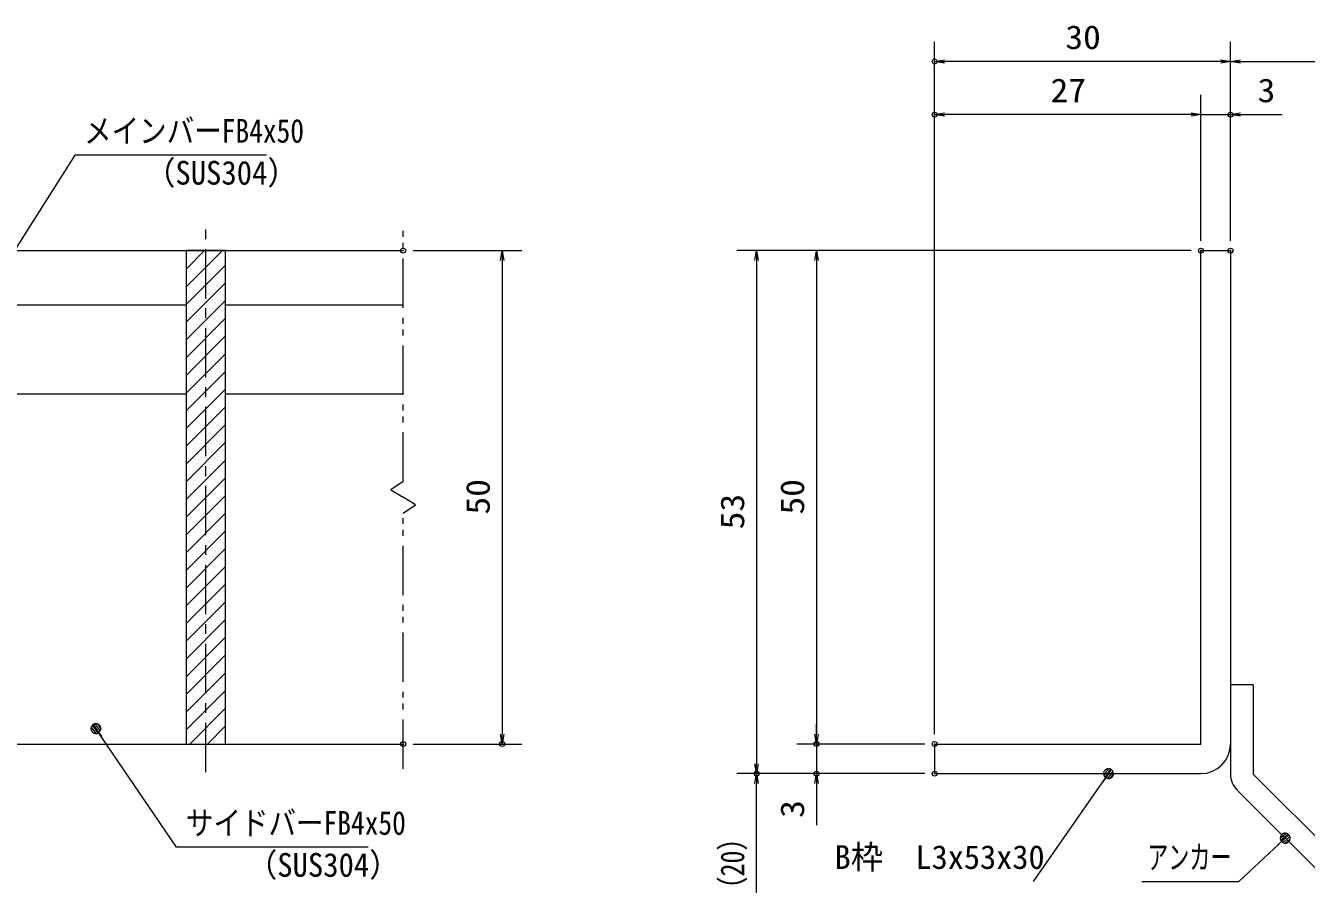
# Model space of a CAD drawing. Units: millimetres, scale not verified, with parts at other scales. Extents: x -1050 to 1050, y -742 to 742.
# Drawn here: x -337 to 312, y -480 to -45 of the extents above; entities that cross this region are included whole.
import ezdxf
from ezdxf.enums import TextEntityAlignment as Align

# ---------------------------------------------------------------- set-up
doc = ezdxf.new("R2010")
doc.units = ezdxf.units.MM
doc.header["$LTSCALE"] = 5
doc.header["$PDMODE"] = 32
doc.header["$PDSIZE"] = 2.5
doc.linetypes.add('CHAIN1', pattern=[8, 5, -1, 1, -1])
doc.linetypes.add('DOUBLE_CHAIN1', pattern=[8.8, 5, -1, 0.6, -0.6, 0.6, -1])
for name, color, linetype, lineweight in [('0-1_寸法注釈', 2, 'Continuous', 9), ('0-2_0', 2, 'Continuous', 9), ('0-3_DEFPOINTS', 134, 'Continuous', 9), ('0-4_アンカー', 7, 'Continuous', 9), ('0-5_枠', 7, 'Continuous', 9), ('0-6_想像線', 134, 'DOUBLE_CHAIN1', 9), ('0-7_ハッチング', 4, 'Continuous', 9), ('0-8_蓋', 5, 'Continuous', 9), ('0-9_中心線', 6, 'CHAIN1', 9)]:
    doc.layers.add(name, color=color, linetype=linetype, lineweight=lineweight)
doc.styles.add('ＭＳ ゴシック', font='')
doc.styles.get('ＭＳ ゴシック').set_extended_font_data('MS Gothic')

# ---------------------------------------------------------------- blocks, each defined once
blk = doc.blocks.new('_OPEN')
at = {"layer": '0-2_0'}
blk.add_line((0, 0), (-5, 0), dxfattribs=at)
blk.add_lwpolyline([(-5, 0.833), (0, 0), (-5, -0.833)], dxfattribs=at)
blk = doc.blocks.new('A$C6EB770D1')
at = {"layer": '0-4_アンカー'}
for p, q in [((130.257, 96.52), (45.237, 11.5)), ((138.388, 88.388), (130.257, 96.52)), ((138.388, 88.388), (53.368, 3.368)), ((0, 11.5), (45.237, 11.5)), ((0, 11.5), (0, 0)), ((0, 0), (45.237, 0))]:
    blk.add_line(p, q, dxfattribs=at)
blk.add_arc((45.237, 11.5), 11.5, 270, 315, dxfattribs=at)
blk = doc.blocks.new('_Dot')
at = {"layer": '0-2_0'}
for p, q in [((-2.5, 0), (-5, 0)), ((2.445, 0.5), (-2.445, 0.5)), ((1.997, 1.5), (-1.997, 1.5)), ((2.289, -0.995), (-2.289, -0.995)), ((1.499, -1.995), (-1.499, -1.995))]:
    blk.add_line(p, q, dxfattribs=at)
for points in [[(2.5, 0), (2.48, 0.313), (2.421, 0.622), (2.324, 0.92), (2.191, 1.204), (2.023, 1.469), (1.822, 1.711), (1.594, 1.926), (1.34, 2.111), (1.064, 2.262), (0.773, 2.378), (0.468, 2.456), (0.157, 2.495), (-0.157, 2.495), (-0.468, 2.456), (-0.773, 2.378), (-1.064, 2.262), (-1.34, 2.111), (-1.594, 1.926), (-1.822, 1.711), (-2.023, 1.469), (-2.191, 1.204), (-2.324, 0.92), (-2.421, 0.622), (-2.48, 0.313), (-2.5, 0), (0, 0)], [(-2.5, 0), (-2.48, -0.313), (-2.421, -0.622), (-2.324, -0.92), (-2.191, -1.204), (-2.023, -1.469), (-1.822, -1.711), (-1.594, -1.926), (-1.34, -2.111), (-1.064, -2.262), (-0.773, -2.378), (-0.468, -2.456), (-0.157, -2.495), (0.157, -2.495), (0.468, -2.456), (0.773, -2.378), (1.064, -2.262), (1.34, -2.111), (1.594, -1.926), (1.822, -1.711), (2.023, -1.469), (2.191, -1.204), (2.324, -0.92), (2.421, -0.622), (2.48, -0.313), (2.5, 0), (0, 0)]]:
    blk.add_lwpolyline(points, close=True, dxfattribs=at)

msp = doc.modelspace()

# ---------------------------------------------------------------- linework, layer by layer
at = {"layer": '0-1_寸法注釈'}
for p, q in [((123.93, -403.808), (123.93, -52.974)), ((273.93, -153.808), (273.93, -52.974)), ((273.93, -153.808), (273.93, -52.974)), ((268.93, -62.974), (128.93, -62.974)), ((278.93, -62.974), (365.45, -62.974)), ((123.93, -403.808), (123.93, -79.9)), ((258.93, -153.808), (258.93, -79.9)), ((258.93, -153.808), (258.93, -79.9)), ((273.93, -153.808), (273.93, -79.9)), ((253.93, -89.9), (128.93, -89.9)), ((253.93, -89.9), (248.93, -89.9)), ((258.93, -89.9), (273.93, -89.9)), ((278.93, -89.9), (300.043, -89.9)), ((-140.45, -158.808), (-85.285, -158.808)), ((253.93, -158.808), (23.705, -158.808)), ((253.93, -158.808), (54.081, -158.808)), ((-95.285, -163.808), (-95.285, -403.808)), ((33.705, -163.808), (33.705, -418.808)), ((64.081, -163.808), (64.081, -403.808)), ((64.081, -403.808), (64.081, -398.808)), ((-140.45, -408.808), (-85.285, -408.808)), ((118.93, -408.808), (54.081, -408.808)), ((118.93, -408.808), (54.081, -408.808)), ((64.081, -408.808), (64.081, -423.808)), ((118.93, -423.808), (23.705, -423.808)), ((118.93, -423.808), (23.705, -423.808)), ((118.93, -423.808), (54.081, -423.808)), ((174.029, -478.398), (211.499, -424.629)), ((33.705, -512.197), (33.705, -428.808)), ((64.081, -428.808), (64.081, -449.922))]:
    msp.add_line(p, q, dxfattribs=at)
for points in [[(-214.764, -110.417), (-311.954, -110.417), (-365.465, -194.666)], [(-163.143, -461.117), (-260.333, -461.117), (-300.643, -401.797)], [(229.04, -478.428), (278.094, -478.428), (300.899, -457.189)]]:
    msp.add_lwpolyline(points, dxfattribs=at)
at = {"layer": '0-3_DEFPOINTS'}
for p in [(123.93, -62.974), (123.93, -89.9), (273.93, -89.9), (-145.45, -158.808), (258.93, -158.808), (273.93, -158.808), (-145.45, -408.808), (-95.285, -408.808), (64.081, -408.808), (123.93, -408.808), (33.705, -423.808), (64.081, -423.808), (123.93, -423.808)]:
    msp.add_point(p, dxfattribs=at)
at = {"layer": '0-5_枠'}
for p, q in [((258.93, -158.808), (273.93, -158.808)), ((258.93, -408.808), (258.93, -158.808)), ((273.93, -158.808), (273.93, -408.808)), ((123.93, -408.808), (258.93, -408.808)), ((123.93, -408.808), (123.93, -423.808)), ((123.93, -423.808), (258.93, -423.808))]:
    msp.add_line(p, q, dxfattribs=at)
msp.add_arc((258.93, -408.808), 15, 270, 0, dxfattribs=at)
at = {"layer": '0-6_想像線'}
for p, q in [((-145.45, -275.859), (-145.45, -146.308)), ((-145.45, -275.859), (-151.743, -280.072)), ((-151.743, -280.072), (-145.45, -283.808)), ((-145.45, -421.308), (-145.45, -291.757))]:
    msp.add_line(p, q, dxfattribs=at)
msp.add_lwpolyline([(-145.45, -291.757), (-139.157, -287.545), (-145.45, -283.808)], dxfattribs=at)
at = {"layer": '0-7_ハッチング'}
for p, q in [((-255.45, -159.191), (-255.067, -158.808)), ((-255.45, -168.171), (-246.087, -158.808)), ((-255.45, -177.152), (-237.107, -158.808)), ((-255.45, -186.132), (-235.45, -166.132)), ((-255.45, -195.112), (-235.45, -175.112)), ((-255.45, -204.092), (-235.45, -184.092)), ((-255.45, -213.073), (-235.45, -193.073)), ((-255.45, -222.053), (-235.45, -202.053)), ((-255.45, -231.033), (-235.45, -211.033)), ((-255.45, -240.013), (-235.45, -220.013)), ((-255.45, -248.994), (-235.45, -228.994)), ((-255.45, -257.974), (-235.45, -237.974)), ((-255.45, -266.954), (-235.45, -246.954)), ((-255.45, -275.934), (-235.45, -255.934)), ((-255.45, -284.915), (-235.45, -264.915)), ((-255.45, -293.895), (-235.45, -273.895)), ((-255.45, -302.875), (-235.45, -282.875)), ((-255.45, -311.855), (-235.45, -291.855)), ((-255.45, -320.836), (-235.45, -300.836)), ((-255.45, -329.816), (-235.45, -309.816)), ((-255.45, -338.796), (-235.45, -318.796)), ((-255.45, -347.776), (-235.45, -327.776)), ((-255.45, -356.757), (-235.45, -336.757)), ((-255.45, -365.737), (-235.45, -345.737)), ((-255.45, -374.717), (-235.45, -354.717)), ((-255.45, -383.697), (-235.45, -363.697)), ((-255.45, -392.678), (-235.45, -372.678)), ((-255.45, -401.658), (-235.45, -381.658)), ((-253.62, -408.808), (-235.45, -390.638)), ((-244.64, -408.808), (-235.45, -399.618)), ((-235.66, -408.808), (-235.45, -408.599))]:
    msp.add_line(p, q, dxfattribs=at)
msp.add_lwpolyline([(-235.45, -158.808), (-255.45, -158.808), (-255.45, -408.808), (-235.45, -408.808)], close=True, dxfattribs=at)
at = {"layer": '0-8_蓋'}
for p, q in [((-845.45, -158.808), (-145.45, -158.808)), ((-255.45, -158.808), (-235.45, -158.808)), ((-255.45, -158.808), (-255.45, -408.808)), ((-235.45, -408.808), (-235.45, -158.808)), ((-360.45, -186.308), (-255.45, -186.308)), ((-235.45, -186.308), (-145.45, -186.308)), ((-360.45, -231.308), (-255.45, -231.308)), ((-235.45, -231.308), (-145.45, -231.308)), ((-845.45, -408.808), (-145.45, -408.808)), ((-255.45, -408.808), (-235.45, -408.808))]:
    msp.add_line(p, q, dxfattribs=at)
at = {"layer": '0-9_中心線'}
msp.add_line((-245.45, -423.035), (-245.45, -146.106), dxfattribs=at)

# ---------------------------------------------------------------- block references
at = {"layer": '0-1_寸法注釈'}
for name, p, rotation in [('_OPEN', (123.93, -62.974), 180), ('_OPEN', (273.93, -62.974), 180), ('_OPEN', (123.93, -89.9), 180), ('_OPEN', (273.93, -89.9), 180), ('_OPEN', (-95.285, -158.808), 90), ('_OPEN', (33.705, -158.808), 90), ('_OPEN', (64.081, -158.808), 90), ('_Dot', (-301.215, -400.977), 124.85308), ('_OPEN', (-95.285, -408.808), 270), ('_OPEN', (64.081, -408.808), 270), ('_OPEN', (64.081, -408.808), 270), ('_OPEN', (33.705, -423.808), 270), ('_Dot', (212.071, -423.808), 55.12857), ('_OPEN', (33.705, -423.808), 90), ('_OPEN', (64.081, -423.808), 90), ('_Dot', (301.645, -456.523), 41.73927)]:
    msp.add_blockref(name, p, dxfattribs=dict(at, rotation=rotation))
for p in [(273.93, -62.974), (258.93, -89.9), (258.93, -89.9)]:
    msp.add_blockref('_OPEN', p, dxfattribs=at)
at = {"layer": '0-4_アンカー', "rotation": 270}
msp.add_blockref('A$C6EB770D1', (273.93, -378.808), dxfattribs=at)

# ---------------------------------------------------------------- texts
at = {"layer": '0-1_寸法注釈', "color": 7, "style": 'ＭＳ ゴシック'}
for s, height, width, p in [('30', 12.02, 1.1, (190.197, -60.287)), ('27', 12.02, 1.1, (182.697, -87.213)), ('3', 12.02, 1.1, (287.62, -87.213)), ('メインバーFB4x50', 12.03, 0.85, (-307.177, -107.73)), ('（SUS304）', 12.02, 0.95, (-276.468, -128.973)), ('サイドバーFB4x50', 12.03, 0.85, (-255.556, -458.43)), ('アンカー', 12.02, 0.65, (231.746, -475.741)), ('（SUS304）', 12.02, 0.95, (-224.847, -479.674))]:
    msp.add_text(s, height=height, dxfattribs=dict(at, width=width)).set_placement(p, align=Align.BOTTOM_LEFT)
for s, width, p in [('50', 1.1, (-97.972, -292.542)), ('50', 1.1, (61.394, -292.542)), ('53', 1.1, (31.017, -300.042)), ('3', 1.1, (61.394, -446.232)), ('（20）', 0.8, (31.017, -489.017))]:
    msp.add_text(s, height=12.02, rotation=90, dxfattribs=dict(at, width=width)).set_placement(p, align=Align.BOTTOM_LEFT)
msp.add_text('B枠\u3000L3x53x30', height=12.03, dxfattribs=at).set_placement((73.225, -475.711), align=Align.BOTTOM_LEFT)

doc.saveas('drawing.dxf')
